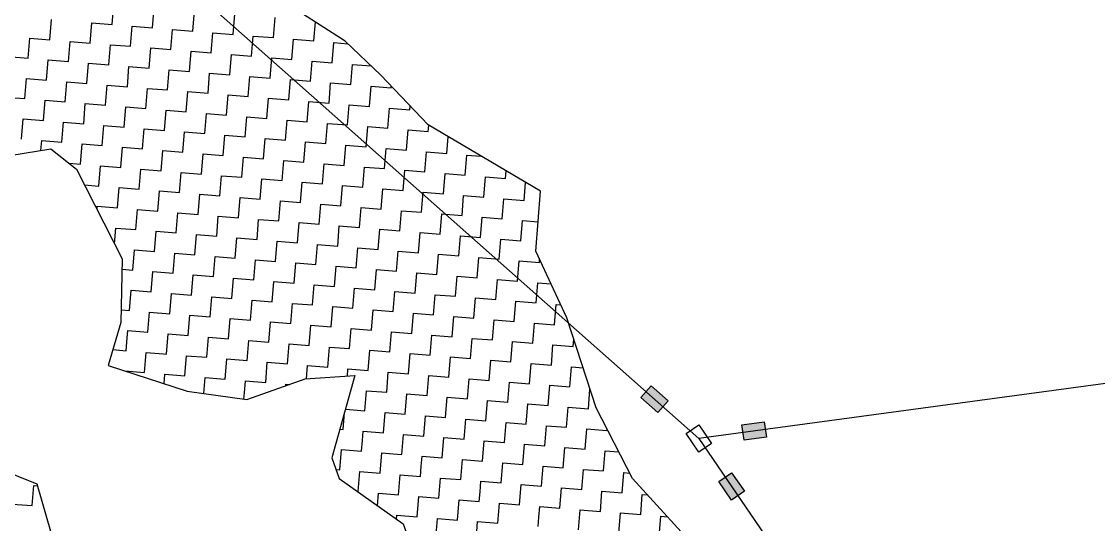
# Model space of a CAD drawing. Header units: metres. Extents: x 286589 to 288713, y 2001360 to 2004418.
# Drawn here: x 287627.8 to 287906.4, y 2003897.7 to 2004027.7 of the extents above; entities that cross this region are included whole.
import ezdxf

# ---------------------------------------------------------------- set-up
doc = ezdxf.new("R2010")
doc.units = ezdxf.units.M
doc.header["$MEASUREMENT"] = 0
doc.layers.add('POLY_HATCH', color=12, linetype='Continuous')
doc.layers.add('POLY_PARCEL', color=6, linetype='Continuous')

msp = doc.modelspace()

# ---------------------------------------------------------------- hatches: boundary and pattern name
for points in [[(287790.71, 2003933.53), (287788.04, 2003930.51), (287792.4, 2003926.64), (287795.07, 2003929.66)], [(287820.48, 2003920.27), (287819.94, 2003924.27), (287814.16, 2003923.49), (287814.7, 2003919.5)], [(287811.46, 2003904.01), (287814.78, 2003906.29), (287811.5, 2003911.1), (287808.17, 2003908.82)]]:
    msp.add_hatch(color=256).paths.add_polyline_path(points)

# ---------------------------------------------------------------- linework, layer by layer
for points in [[(287792.4, 2003926.64), (287788.04, 2003930.51), (287790.71, 2003933.53), (287795.07, 2003929.66)], [(287814.16, 2003923.49), (287819.94, 2003924.27), (287820.48, 2003920.27), (287814.7, 2003919.5)], [(287803.02, 2003923.5), (287806.31, 2003918.68), (287802.98, 2003916.41), (287799.69, 2003921.22)], [(287811.5, 2003911.1), (287814.78, 2003906.29), (287811.46, 2003904.01), (287808.17, 2003908.82)]]:
    msp.add_lwpolyline(points, close=True)
at = {"layer": 'POLY_HATCH', "linetype": 'Continuous'}
for p, q in [((287651.21, 2004026.97), (287651.64, 2004032.19)), ((287661.65, 2004026.12), (287662.08, 2004031.34)), ((287672.09, 2004025.27), (287672.51, 2004030.49)), ((287635.13, 2004023.03), (287635.56, 2004028.25)), ((287645.57, 2004022.18), (287646, 2004027.39)), ((287646, 2004027.39), (287651.21, 2004026.97)), ((287682.52, 2004024.42), (287682.95, 2004029.64)), ((287692.96, 2004023.57), (287693.38, 2004028.78)), ((287703.4, 2004022.72), (287703.8, 2004027.64)), ((287656.01, 2004021.33), (287656.43, 2004026.54)), ((287656.43, 2004026.54), (287661.65, 2004026.12)), ((287666.44, 2004020.48), (287666.87, 2004025.69)), ((287666.87, 2004025.69), (287672.09, 2004025.27)), ((287676.88, 2004019.62), (287677.3, 2004024.84)), ((287677.3, 2004024.84), (287682.52, 2004024.42)), ((287629.49, 2004018.23), (287629.92, 2004023.45)), ((287629.92, 2004023.45), (287635.13, 2004023.03)), ((287639.93, 2004017.38), (287640.35, 2004022.6)), ((287640.35, 2004022.6), (287645.57, 2004022.18)), ((287650.36, 2004016.53), (287650.79, 2004021.75)), ((287650.79, 2004021.75), (287656.01, 2004021.33)), ((287687.32, 2004018.77), (287687.74, 2004023.99)), ((287687.74, 2004023.99), (287692.96, 2004023.57)), ((287697.75, 2004017.92), (287698.18, 2004023.14)), ((287698.18, 2004023.14), (287703.4, 2004022.72)), ((287708.19, 2004017.07), (287708.61, 2004022.29)), ((287708.61, 2004022.29), (287712.19, 2004022)), ((287624.27, 2004018.66), (287629.49, 2004018.23)), ((287660.8, 2004015.68), (287661.22, 2004020.9)), ((287661.22, 2004020.9), (287666.44, 2004020.48)), ((287671.24, 2004014.83), (287671.66, 2004020.05)), ((287671.66, 2004020.05), (287676.88, 2004019.62)), ((287681.67, 2004013.98), (287682.1, 2004019.2)), ((287682.1, 2004019.2), (287687.32, 2004018.77)), ((287634.28, 2004012.59), (287634.71, 2004017.81)), ((287634.71, 2004017.81), (287639.93, 2004017.38)), ((287644.72, 2004011.74), (287645.15, 2004016.96)), ((287645.15, 2004016.96), (287650.36, 2004016.53)), ((287655.16, 2004010.89), (287655.58, 2004016.11)), ((287655.58, 2004016.11), (287660.8, 2004015.68)), ((287692.11, 2004013.13), (287692.53, 2004018.35)), ((287692.53, 2004018.35), (287697.75, 2004017.92)), ((287702.54, 2004012.28), (287702.97, 2004017.5)), ((287702.97, 2004017.5), (287708.19, 2004017.07)), ((287712.98, 2004011.43), (287713.41, 2004016.65)), ((287713.41, 2004016.65), (287718.22, 2004016.26)), ((287628.64, 2004007.8), (287629.07, 2004013.02)), ((287629.07, 2004013.02), (287634.28, 2004012.59)), ((287665.59, 2004010.04), (287666.02, 2004015.26)), ((287666.02, 2004015.26), (287671.24, 2004014.83)), ((287676.03, 2004009.19), (287676.45, 2004014.41)), ((287676.45, 2004014.41), (287681.67, 2004013.98)), ((287686.46, 2004008.34), (287686.89, 2004013.56)), ((287686.89, 2004013.56), (287692.11, 2004013.13)), ((287639.08, 2004006.95), (287639.5, 2004012.17)), ((287639.5, 2004012.17), (287644.72, 2004011.74)), ((287649.51, 2004006.1), (287649.94, 2004011.32)), ((287649.94, 2004011.32), (287655.16, 2004010.89)), ((287659.95, 2004005.25), (287660.37, 2004010.46)), ((287660.37, 2004010.46), (287665.59, 2004010.04)), ((287696.9, 2004007.49), (287697.33, 2004012.71)), ((287697.33, 2004012.71), (287702.54, 2004012.28)), ((287707.34, 2004006.64), (287707.76, 2004011.85)), ((287707.76, 2004011.85), (287712.98, 2004011.43)), ((287717.77, 2004005.79), (287718.2, 2004011)), ((287718.2, 2004011), (287723.42, 2004010.58)), ((287723.42, 2004010.58), (287723.45, 2004011)), ((287623.42, 2004008.22), (287628.64, 2004007.8)), ((287633.43, 2004002.15), (287633.86, 2004007.37)), ((287633.86, 2004007.37), (287639.08, 2004006.95)), ((287670.39, 2004004.4), (287670.81, 2004009.61)), ((287670.81, 2004009.61), (287676.03, 2004009.19)), ((287680.82, 2004003.55), (287681.25, 2004008.76)), ((287681.25, 2004008.76), (287686.46, 2004008.34)), ((287691.26, 2004002.69), (287691.68, 2004007.91)), ((287691.68, 2004007.91), (287696.9, 2004007.49)), ((287643.87, 2004001.3), (287644.29, 2004006.52)), ((287644.29, 2004006.52), (287649.51, 2004006.1)), ((287654.31, 2004000.45), (287654.73, 2004005.67)), ((287654.73, 2004005.67), (287659.95, 2004005.25)), ((287664.74, 2003999.6), (287665.17, 2004004.82)), ((287665.17, 2004004.82), (287670.39, 2004004.4)), ((287701.69, 2004001.84), (287702.12, 2004007.06)), ((287702.12, 2004007.06), (287707.34, 2004006.64)), ((287712.13, 2004000.99), (287712.56, 2004006.21)), ((287712.56, 2004006.21), (287717.77, 2004005.79)), ((287722.57, 2004000.14), (287722.99, 2004005.36)), ((287722.99, 2004005.36), (287728.21, 2004004.94)), ((287728.21, 2004004.94), (287728.29, 2004005.92)), ((287627.79, 2003997.36), (287628.22, 2004002.58)), ((287628.22, 2004002.58), (287633.43, 2004002.15)), ((287675.18, 2003998.75), (287675.6, 2004003.97)), ((287675.6, 2004003.97), (287680.82, 2004003.55)), ((287685.61, 2003997.9), (287686.04, 2004003.12)), ((287686.04, 2004003.12), (287691.26, 2004002.69)), ((287696.05, 2003997.05), (287696.48, 2004002.27)), ((287696.48, 2004002.27), (287701.69, 2004001.84)), ((287638.23, 2003996.51), (287638.65, 2004001.73)), ((287638.65, 2004001.73), (287643.87, 2004001.3)), ((287648.66, 2003995.66), (287649.09, 2004000.88)), ((287649.09, 2004000.88), (287654.31, 2004000.45)), ((287659.1, 2003994.81), (287659.52, 2004000.03)), ((287659.52, 2004000.03), (287664.74, 2003999.6)), ((287669.53, 2003993.96), (287669.96, 2003999.18)), ((287669.96, 2003999.18), (287675.18, 2003998.75)), ((287706.49, 2003996.2), (287706.91, 2004001.42)), ((287706.91, 2004001.42), (287712.13, 2004000.99)), ((287716.92, 2003995.35), (287717.35, 2004000.57)), ((287717.35, 2004000.57), (287722.57, 2004000.14)), ((287727.36, 2003994.5), (287727.78, 2003999.72)), ((287727.78, 2003999.72), (287733, 2003999.29)), ((287733, 2003999.29), (287733.14, 2004000.92)), ((287632.8, 2003994.43), (287633.01, 2003996.94)), ((287633.01, 2003996.94), (287638.23, 2003996.51)), ((287679.97, 2003993.11), (287680.4, 2003998.33)), ((287680.4, 2003998.33), (287685.61, 2003997.9)), ((287690.41, 2003992.26), (287690.83, 2003997.48)), ((287690.83, 2003997.48), (287696.05, 2003997.05)), ((287700.84, 2003991.41), (287701.27, 2003996.63)), ((287701.27, 2003996.63), (287706.49, 2003996.2)), ((287737.79, 2003993.65), (287738.15, 2003997.97)), ((287643.02, 2003990.87), (287643.44, 2003996.09)), ((287643.44, 2003996.09), (287648.66, 2003995.66)), ((287653.45, 2003990.02), (287653.88, 2003995.24)), ((287653.88, 2003995.24), (287659.1, 2003994.81)), ((287663.89, 2003989.17), (287664.32, 2003994.38)), ((287664.32, 2003994.38), (287669.53, 2003993.96)), ((287674.33, 2003988.32), (287674.75, 2003993.53)), ((287674.75, 2003993.53), (287679.97, 2003993.11)), ((287711.28, 2003990.56), (287711.7, 2003995.77)), ((287711.7, 2003995.77), (287716.92, 2003995.35)), ((287721.72, 2003989.71), (287722.14, 2003994.92)), ((287722.14, 2003994.92), (287727.36, 2003994.5)), ((287732.15, 2003988.86), (287732.58, 2003994.07)), ((287732.58, 2003994.07), (287737.79, 2003993.65)), ((287640.09, 2003991.11), (287643.02, 2003990.87)), ((287684.76, 2003987.47), (287685.19, 2003992.68)), ((287685.19, 2003992.68), (287690.41, 2003992.26)), ((287695.2, 2003986.61), (287695.62, 2003991.83)), ((287695.62, 2003991.83), (287700.84, 2003991.41)), ((287705.64, 2003985.76), (287706.06, 2003990.98)), ((287706.06, 2003990.98), (287711.28, 2003990.56)), ((287742.59, 2003988), (287743.01, 2003993.22)), ((287743.01, 2003993.22), (287746.7, 2003992.92)), ((287647.81, 2003985.22), (287648.24, 2003990.44)), ((287648.24, 2003990.44), (287653.45, 2003990.02)), ((287658.25, 2003984.37), (287658.67, 2003989.59)), ((287658.67, 2003989.59), (287663.89, 2003989.17)), ((287668.68, 2003983.52), (287669.11, 2003988.74)), ((287669.11, 2003988.74), (287674.33, 2003988.32)), ((287679.12, 2003982.67), (287679.55, 2003987.89)), ((287679.55, 2003987.89), (287684.76, 2003987.47)), ((287716.07, 2003984.91), (287716.5, 2003990.13)), ((287716.5, 2003990.13), (287721.72, 2003989.71)), ((287726.51, 2003984.06), (287726.93, 2003989.28)), ((287726.93, 2003989.28), (287732.15, 2003988.86)), ((287736.94, 2003983.21), (287737.37, 2003988.43)), ((287737.37, 2003988.43), (287742.59, 2003988)), ((287753.02, 2003987.15), (287753.18, 2003989.1)), ((287644.09, 2003985.53), (287647.81, 2003985.22)), ((287689.56, 2003981.82), (287689.98, 2003987.04)), ((287689.98, 2003987.04), (287695.2, 2003986.61)), ((287699.99, 2003980.97), (287700.42, 2003986.19)), ((287700.42, 2003986.19), (287705.64, 2003985.76)), ((287710.43, 2003980.12), (287710.85, 2003985.34)), ((287710.85, 2003985.34), (287716.07, 2003984.91)), ((287747.38, 2003982.36), (287747.81, 2003987.58)), ((287747.81, 2003987.58), (287753.02, 2003987.15)), ((287757.82, 2003981.51), (287758.19, 2003986.15)), ((287652.6, 2003979.58), (287653.03, 2003984.8)), ((287653.03, 2003984.8), (287658.25, 2003984.37)), ((287663.04, 2003978.73), (287663.47, 2003983.95)), ((287663.47, 2003983.95), (287668.68, 2003983.52)), ((287673.48, 2003977.88), (287673.9, 2003983.1)), ((287673.9, 2003983.1), (287679.12, 2003982.67)), ((287720.86, 2003979.27), (287721.29, 2003984.49)), ((287721.29, 2003984.49), (287726.51, 2003984.06)), ((287731.3, 2003978.42), (287731.73, 2003983.64)), ((287731.73, 2003983.64), (287736.94, 2003983.21)), ((287741.74, 2003977.57), (287742.16, 2003982.79)), ((287742.16, 2003982.79), (287747.38, 2003982.36)), ((287647.32, 2003979.19), (287647.39, 2003980.01)), ((287647.39, 2003980.01), (287652.6, 2003979.58)), ((287683.91, 2003977.03), (287684.34, 2003982.25)), ((287684.34, 2003982.25), (287689.56, 2003981.82)), ((287694.35, 2003976.18), (287694.77, 2003981.4)), ((287694.77, 2003981.4), (287699.99, 2003980.97)), ((287704.79, 2003975.33), (287705.21, 2003980.55)), ((287705.21, 2003980.55), (287710.43, 2003980.12)), ((287715.22, 2003974.48), (287715.65, 2003979.7)), ((287715.65, 2003979.7), (287720.86, 2003979.27)), ((287752.17, 2003976.72), (287752.6, 2003981.94)), ((287752.6, 2003981.94), (287757.82, 2003981.51)), ((287657.4, 2003973.94), (287657.82, 2003979.16)), ((287657.82, 2003979.16), (287663.04, 2003978.73)), ((287667.83, 2003973.09), (287668.26, 2003978.31)), ((287668.26, 2003978.31), (287673.48, 2003977.88)), ((287678.27, 2003972.24), (287678.69, 2003977.45)), ((287678.69, 2003977.45), (287683.91, 2003977.03)), ((287725.66, 2003973.63), (287726.08, 2003978.84)), ((287726.08, 2003978.84), (287731.3, 2003978.42)), ((287736.09, 2003972.78), (287736.52, 2003977.99)), ((287736.52, 2003977.99), (287741.74, 2003977.57)), ((287746.53, 2003971.93), (287746.96, 2003977.14)), ((287746.96, 2003977.14), (287752.17, 2003976.72)), ((287651.85, 2003970.31), (287652.18, 2003974.36)), ((287652.18, 2003974.36), (287657.4, 2003973.94)), ((287688.71, 2003971.39), (287689.13, 2003976.6)), ((287689.13, 2003976.6), (287694.35, 2003976.18)), ((287699.14, 2003970.54), (287699.57, 2003975.75)), ((287699.57, 2003975.75), (287704.79, 2003975.33)), ((287709.58, 2003969.68), (287710, 2003974.9)), ((287710, 2003974.9), (287715.22, 2003974.48)), ((287720.01, 2003968.83), (287720.44, 2003974.05)), ((287720.44, 2003974.05), (287725.66, 2003973.63)), ((287756.97, 2003971.07), (287757.39, 2003976.29)), ((287757.39, 2003976.29), (287761.42, 2003975.96)), ((287662.19, 2003968.29), (287662.61, 2003973.51)), ((287662.61, 2003973.51), (287667.83, 2003973.09)), ((287672.63, 2003967.44), (287673.05, 2003972.66)), ((287673.05, 2003972.66), (287678.27, 2003972.24)), ((287683.06, 2003966.59), (287683.49, 2003971.81)), ((287683.49, 2003971.81), (287688.71, 2003971.39)), ((287730.45, 2003967.98), (287730.88, 2003973.2)), ((287730.88, 2003973.2), (287736.09, 2003972.78)), ((287740.89, 2003967.13), (287741.31, 2003972.35)), ((287741.31, 2003972.35), (287746.53, 2003971.93)), ((287751.32, 2003966.28), (287751.75, 2003971.5)), ((287751.75, 2003971.5), (287756.97, 2003971.07)), ((287656.55, 2003963.5), (287656.97, 2003968.72)), ((287656.97, 2003968.72), (287662.19, 2003968.29)), ((287693.5, 2003965.74), (287693.92, 2003970.96)), ((287693.92, 2003970.96), (287699.14, 2003970.54)), ((287703.93, 2003964.89), (287704.36, 2003970.11)), ((287704.36, 2003970.11), (287709.58, 2003969.68)), ((287714.37, 2003964.04), (287714.8, 2003969.26)), ((287714.8, 2003969.26), (287720.01, 2003968.83)), ((287724.81, 2003963.19), (287725.23, 2003968.41)), ((287725.23, 2003968.41), (287730.45, 2003967.98)), ((287666.98, 2003962.65), (287667.41, 2003967.87)), ((287667.41, 2003967.87), (287672.63, 2003967.44)), ((287677.42, 2003961.8), (287677.84, 2003967.02)), ((287677.84, 2003967.02), (287683.06, 2003966.59)), ((287687.85, 2003960.95), (287688.28, 2003966.17)), ((287688.28, 2003966.17), (287693.5, 2003965.74)), ((287735.24, 2003962.34), (287735.67, 2003967.56)), ((287735.67, 2003967.56), (287740.89, 2003967.13)), ((287745.68, 2003961.49), (287746.1, 2003966.71)), ((287746.1, 2003966.71), (287751.32, 2003966.28)), ((287756.12, 2003960.64), (287756.54, 2003965.86)), ((287756.54, 2003965.86), (287761.76, 2003965.43)), ((287761.76, 2003965.43), (287761.82, 2003966.19)), ((287653.78, 2003963.73), (287656.55, 2003963.5)), ((287661.34, 2003957.86), (287661.76, 2003963.08)), ((287661.76, 2003963.08), (287666.98, 2003962.65)), ((287698.29, 2003960.1), (287698.72, 2003965.32)), ((287698.72, 2003965.32), (287703.93, 2003964.89)), ((287708.73, 2003959.25), (287709.15, 2003964.47)), ((287709.15, 2003964.47), (287714.37, 2003964.04)), ((287719.16, 2003958.4), (287719.59, 2003963.62)), ((287719.59, 2003963.62), (287724.81, 2003963.19)), ((287671.78, 2003957.01), (287672.2, 2003962.23)), ((287672.2, 2003962.23), (287677.42, 2003961.8)), ((287682.21, 2003956.16), (287682.64, 2003961.37)), ((287682.64, 2003961.37), (287687.85, 2003960.95)), ((287692.65, 2003955.31), (287693.07, 2003960.52)), ((287693.07, 2003960.52), (287698.29, 2003960.1)), ((287729.6, 2003957.55), (287730.02, 2003962.77)), ((287730.02, 2003962.77), (287735.24, 2003962.34)), ((287740.04, 2003956.7), (287740.46, 2003961.91)), ((287740.46, 2003961.91), (287745.68, 2003961.49)), ((287750.47, 2003955.85), (287750.9, 2003961.06)), ((287750.9, 2003961.06), (287756.12, 2003960.64)), ((287760.91, 2003954.99), (287761.33, 2003960.21)), ((287761.33, 2003960.21), (287764.75, 2003959.93)), ((287655.7, 2003953.07), (287656.12, 2003958.28)), ((287656.12, 2003958.28), (287661.34, 2003957.86)), ((287666.13, 2003952.21), (287666.56, 2003957.43)), ((287666.56, 2003957.43), (287671.78, 2003957.01)), ((287703.08, 2003954.46), (287703.51, 2003959.67)), ((287703.51, 2003959.67), (287708.73, 2003959.25)), ((287713.52, 2003953.6), (287713.95, 2003958.82)), ((287713.95, 2003958.82), (287719.16, 2003958.4)), ((287723.96, 2003952.75), (287724.38, 2003957.97)), ((287724.38, 2003957.97), (287729.6, 2003957.55)), ((287676.57, 2003951.36), (287676.99, 2003956.58)), ((287676.99, 2003956.58), (287682.21, 2003956.16)), ((287687, 2003950.51), (287687.43, 2003955.73)), ((287687.43, 2003955.73), (287692.65, 2003955.31)), ((287697.44, 2003949.66), (287697.87, 2003954.88)), ((287697.87, 2003954.88), (287703.08, 2003954.46)), ((287734.39, 2003951.9), (287734.82, 2003957.12)), ((287734.82, 2003957.12), (287740.04, 2003956.7)), ((287744.83, 2003951.05), (287745.25, 2003956.27)), ((287745.25, 2003956.27), (287750.47, 2003955.85)), ((287755.26, 2003950.2), (287755.69, 2003955.42)), ((287755.69, 2003955.42), (287760.91, 2003954.99)), ((287765.7, 2003949.35), (287766.13, 2003954.57)), ((287766.13, 2003954.57), (287767.31, 2003954.47)), ((287653.53, 2003953.24), (287655.7, 2003953.07)), ((287660.49, 2003947.42), (287660.91, 2003952.64)), ((287660.91, 2003952.64), (287666.13, 2003952.21)), ((287670.92, 2003946.57), (287671.35, 2003951.79)), ((287671.35, 2003951.79), (287676.57, 2003951.36)), ((287707.88, 2003948.81), (287708.3, 2003954.03)), ((287708.3, 2003954.03), (287713.52, 2003953.6)), ((287718.31, 2003947.96), (287718.74, 2003953.18)), ((287718.74, 2003953.18), (287723.96, 2003952.75)), ((287728.75, 2003947.11), (287729.17, 2003952.33)), ((287729.17, 2003952.33), (287734.39, 2003951.9)), ((287681.36, 2003945.72), (287681.79, 2003950.94)), ((287681.79, 2003950.94), (287687, 2003950.51)), ((287691.8, 2003944.87), (287692.22, 2003950.09)), ((287692.22, 2003950.09), (287697.44, 2003949.66)), ((287702.23, 2003944.02), (287702.66, 2003949.24)), ((287702.66, 2003949.24), (287707.88, 2003948.81)), ((287739.19, 2003946.26), (287739.61, 2003951.48)), ((287739.61, 2003951.48), (287744.83, 2003951.05)), ((287749.62, 2003945.41), (287750.05, 2003950.63)), ((287750.05, 2003950.63), (287755.26, 2003950.2)), ((287760.06, 2003944.56), (287760.48, 2003949.78)), ((287760.48, 2003949.78), (287765.7, 2003949.35)), ((287655.11, 2003945.94), (287655.27, 2003947.85)), ((287655.27, 2003947.85), (287660.49, 2003947.42)), ((287665.28, 2003941.78), (287665.71, 2003947)), ((287665.71, 2003947), (287670.92, 2003946.57)), ((287675.72, 2003940.93), (287676.14, 2003946.15)), ((287676.14, 2003946.15), (287681.36, 2003945.72)), ((287712.67, 2003943.17), (287713.09, 2003948.39)), ((287713.09, 2003948.39), (287718.31, 2003947.96)), ((287723.11, 2003942.32), (287723.53, 2003947.54)), ((287723.53, 2003947.54), (287728.75, 2003947.11)), ((287733.54, 2003941.47), (287733.97, 2003946.69)), ((287733.97, 2003946.69), (287739.19, 2003946.26)), ((287654.84, 2003942.63), (287655.11, 2003945.94)), ((287686.15, 2003940.08), (287686.58, 2003945.3)), ((287686.58, 2003945.3), (287691.8, 2003944.87)), ((287696.59, 2003939.23), (287697.01, 2003944.44)), ((287697.01, 2003944.44), (287702.23, 2003944.02)), ((287707.03, 2003938.38), (287707.45, 2003943.59)), ((287707.45, 2003943.59), (287712.67, 2003943.17)), ((287743.98, 2003940.62), (287744.4, 2003945.83)), ((287744.4, 2003945.83), (287749.62, 2003945.41)), ((287754.41, 2003939.77), (287754.84, 2003944.98)), ((287754.84, 2003944.98), (287760.06, 2003944.56)), ((287764.85, 2003938.92), (287765.28, 2003944.13)), ((287765.28, 2003944.13), (287770.49, 2003943.71)), ((287770.49, 2003943.71), (287770.65, 2003945.64)), ((287651.39, 2003942.91), (287654.84, 2003942.63)), ((287659.64, 2003936.99), (287660.06, 2003942.2)), ((287660.06, 2003942.2), (287664.54, 2003941.84)), ((287664.54, 2003941.84), (287665.28, 2003941.78)), ((287670.33, 2003939.32), (287670.5, 2003941.35)), ((287670.5, 2003941.35), (287675.72, 2003940.93)), ((287680.51, 2003935.28), (287680.94, 2003940.5)), ((287680.94, 2003940.5), (287686.15, 2003940.08)), ((287717.46, 2003937.53), (287717.89, 2003942.74)), ((287717.89, 2003942.74), (287723.11, 2003942.32)), ((287727.9, 2003936.67), (287728.32, 2003941.89)), ((287728.32, 2003941.89), (287733.54, 2003941.47)), ((287738.33, 2003935.82), (287738.76, 2003941.04)), ((287738.76, 2003941.04), (287743.98, 2003940.62)), ((287670.07, 2003936.14), (287670.33, 2003939.32)), ((287690.95, 2003934.43), (287691.37, 2003939.65)), ((287691.37, 2003939.65), (287696.59, 2003939.23)), ((287701.53, 2003935.4), (287701.81, 2003938.8)), ((287701.81, 2003938.8), (287707.03, 2003938.38)), ((287712.09, 2003936.09), (287712.24, 2003937.95)), ((287712.24, 2003937.95), (287717.46, 2003937.53)), ((287748.77, 2003934.97), (287749.2, 2003940.19)), ((287749.2, 2003940.19), (287754.41, 2003939.77)), ((287759.21, 2003934.12), (287759.63, 2003939.34)), ((287759.63, 2003939.34), (287764.85, 2003938.92)), ((287769.64, 2003933.27), (287770.07, 2003938.49)), ((287770.07, 2003938.49), (287773.05, 2003938.25)), ((287654.53, 2003937.4), (287659.64, 2003936.99)), ((287664.66, 2003934.13), (287664.86, 2003936.56)), ((287664.86, 2003936.56), (287670.07, 2003936.14)), ((287674.95, 2003931.58), (287675.29, 2003935.71)), ((287675.29, 2003935.71), (287679.38, 2003935.38)), ((287679.38, 2003935.38), (287680.51, 2003935.28)), ((287722.25, 2003931.88), (287722.68, 2003937.1)), ((287722.68, 2003937.1), (287727.9, 2003936.67)), ((287732.69, 2003931.03), (287733.12, 2003936.25)), ((287733.12, 2003936.25), (287738.33, 2003935.82)), ((287743.13, 2003930.18), (287743.55, 2003935.4)), ((287743.55, 2003935.4), (287748.77, 2003934.97)), ((287685.34, 2003930.09), (287685.55, 2003932.69)), ((287685.55, 2003932.69), (287685.73, 2003934.86)), ((287685.73, 2003934.86), (287690.95, 2003934.43)), ((287696.13, 2003933.57), (287696.16, 2003934.01)), ((287696.16, 2003934.01), (287697.13, 2003933.93)), ((287716.61, 2003927.09), (287717.04, 2003932.31)), ((287717.04, 2003932.31), (287722.25, 2003931.88)), ((287753.56, 2003929.33), (287753.99, 2003934.55)), ((287753.99, 2003934.55), (287759.21, 2003934.12)), ((287764, 2003928.48), (287764.42, 2003933.7)), ((287764.42, 2003933.7), (287769.64, 2003933.27)), ((287774.44, 2003927.63), (287774.85, 2003932.7)), ((287727.05, 2003926.24), (287727.47, 2003931.46)), ((287727.47, 2003931.46), (287732.69, 2003931.03)), ((287737.48, 2003925.39), (287737.91, 2003930.61)), ((287737.91, 2003930.61), (287743.13, 2003930.18)), ((287747.92, 2003924.54), (287748.35, 2003929.76)), ((287748.35, 2003929.76), (287753.56, 2003929.33)), ((287710.97, 2003922.3), (287711.32, 2003926.64)), ((287711.57, 2003927.5), (287716.61, 2003927.09)), ((287721.4, 2003921.45), (287721.83, 2003926.66)), ((287721.83, 2003926.66), (287727.05, 2003926.24)), ((287758.36, 2003923.69), (287758.78, 2003928.9)), ((287758.78, 2003928.9), (287764, 2003928.48)), ((287768.79, 2003922.84), (287769.22, 2003928.05)), ((287769.22, 2003928.05), (287774.44, 2003927.63)), ((287731.84, 2003920.59), (287732.27, 2003925.81)), ((287732.27, 2003925.81), (287737.48, 2003925.39)), ((287742.28, 2003919.74), (287742.7, 2003924.96)), ((287742.7, 2003924.96), (287747.92, 2003924.54)), ((287752.71, 2003918.89), (287753.14, 2003924.11)), ((287753.14, 2003924.11), (287758.36, 2003923.69)), ((287710.12, 2003922.37), (287710.97, 2003922.3)), ((287715.99, 2003919.44), (287716.19, 2003921.87)), ((287716.19, 2003921.87), (287721.4, 2003921.45)), ((287726.2, 2003915.8), (287726.62, 2003921.02)), ((287726.62, 2003921.02), (287731.84, 2003920.59)), ((287763.15, 2003918.04), (287763.57, 2003923.26)), ((287763.57, 2003923.26), (287768.79, 2003922.84)), ((287773.59, 2003917.19), (287774.01, 2003922.41)), ((287774.01, 2003922.41), (287779.23, 2003921.99)), ((287779.23, 2003921.99), (287779.26, 2003922.34)), ((287715.76, 2003916.65), (287715.99, 2003919.44)), ((287736.63, 2003914.95), (287737.06, 2003920.17)), ((287737.06, 2003920.17), (287742.28, 2003919.74)), ((287747.07, 2003914.1), (287747.49, 2003919.32)), ((287747.49, 2003919.32), (287752.71, 2003918.89)), ((287757.51, 2003913.25), (287757.93, 2003918.47)), ((287757.93, 2003918.47), (287763.15, 2003918.04)), ((287710.12, 2003911.86), (287710.54, 2003917.08)), ((287710.54, 2003917.08), (287715.76, 2003916.65)), ((287720.55, 2003911.01), (287720.98, 2003916.23)), ((287720.98, 2003916.23), (287723.92, 2003915.99)), ((287723.92, 2003915.99), (287726.2, 2003915.8)), ((287767.94, 2003912.4), (287768.37, 2003917.62)), ((287768.37, 2003917.62), (287773.59, 2003917.19)), ((287778.38, 2003911.55), (287778.8, 2003916.77)), ((287778.8, 2003916.77), (287782.27, 2003916.48)), ((287730.99, 2003910.16), (287731.21, 2003912.82)), ((287731.21, 2003912.82), (287731.41, 2003915.38)), ((287731.41, 2003915.38), (287736.63, 2003914.95)), ((287741.43, 2003909.31), (287741.85, 2003914.53)), ((287741.85, 2003914.53), (287747.07, 2003914.1)), ((287751.86, 2003908.46), (287752.29, 2003913.68)), ((287752.29, 2003913.68), (287757.51, 2003913.25)), ((287762.3, 2003907.61), (287762.72, 2003912.82)), ((287762.72, 2003912.82), (287767.94, 2003912.4)), ((287709.12, 2003911.94), (287710.12, 2003911.86)), ((287714.91, 2003906.22), (287715.34, 2003911.43)), ((287715.34, 2003911.43), (287720.55, 2003911.01)), ((287725.35, 2003905.37), (287725.77, 2003910.58)), ((287725.77, 2003910.58), (287730.99, 2003910.16)), ((287772.73, 2003906.76), (287773.16, 2003911.97)), ((287773.16, 2003911.97), (287778.38, 2003911.55)), ((287783.17, 2003905.91), (287783.6, 2003911.12)), ((287783.6, 2003911.12), (287785.09, 2003911)), ((287630.57, 2003902.59), (287631, 2003907.8)), ((287631, 2003907.8), (287631.93, 2003907.73)), ((287735.78, 2003904.52), (287736.21, 2003909.73)), ((287736.21, 2003909.73), (287738.77, 2003909.52)), ((287738.77, 2003909.52), (287741.43, 2003909.31)), ((287746.42, 2003906.19), (287746.64, 2003908.88)), ((287746.64, 2003908.88), (287751.86, 2003908.46)), ((287756.65, 2003902.81), (287757.08, 2003908.03)), ((287757.08, 2003908.03), (287762.3, 2003907.61)), ((287767.09, 2003901.96), (287767.52, 2003907.18)), ((287767.52, 2003907.18), (287772.73, 2003906.76)), ((287714.71, 2003906.23), (287714.91, 2003906.22)), ((287719.87, 2003902.57), (287720.13, 2003905.79)), ((287720.13, 2003905.79), (287725.35, 2003905.37)), ((287730.14, 2003899.72), (287730.56, 2003904.94)), ((287730.56, 2003904.94), (287735.78, 2003904.52)), ((287746.22, 2003903.66), (287746.42, 2003906.19)), ((287777.53, 2003901.11), (287777.95, 2003906.33)), ((287777.95, 2003906.33), (287783.17, 2003905.91)), ((287787.96, 2003900.26), (287788.39, 2003905.48)), ((287788.39, 2003905.48), (287789.67, 2003905.38)), ((287625.35, 2003903.01), (287630.57, 2003902.59)), ((287740.58, 2003898.87), (287741, 2003904.09)), ((287741, 2003904.09), (287746.22, 2003903.66)), ((287751.01, 2003898.02), (287751.44, 2003903.24)), ((287751.44, 2003903.24), (287753.62, 2003903.06)), ((287753.62, 2003903.06), (287756.65, 2003902.81)), ((287761.64, 2003899.57), (287761.87, 2003902.39)), ((287761.87, 2003902.39), (287767.09, 2003901.96)), ((287771.88, 2003896.32), (287772.31, 2003901.54)), ((287772.31, 2003901.54), (287777.53, 2003901.11)), ((287724.83, 2003899.04), (287724.92, 2003900.15)), ((287724.92, 2003900.15), (287730.14, 2003899.72)), ((287734.93, 2003894.08), (287735.36, 2003899.3)), ((287735.36, 2003899.3), (287740.58, 2003898.87)), ((287761.45, 2003897.17), (287761.64, 2003899.57)), ((287782.32, 2003895.47), (287782.75, 2003900.69)), ((287782.75, 2003900.69), (287787.96, 2003900.26)), ((287792.76, 2003894.62), (287793.18, 2003899.84)), ((287793.18, 2003899.84), (287794.86, 2003899.7)), ((287745.37, 2003893.23), (287745.79, 2003898.45)), ((287745.79, 2003898.45), (287751.01, 2003898.02))]:
    msp.add_line(p, q, dxfattribs=at)
at = {"layer": 'POLY_HATCH'}
for p, q in [((287614.26, 2003991.37), (287635.35, 2003994.85)), ((287635.35, 2003994.85), (287642.02, 2003989.58)), ((287642.02, 2003989.58), (287653.85, 2003966.4)), ((287653.85, 2003966.4), (287653.45, 2003949.89)), ((287653.45, 2003949.89), (287650.18, 2003938.81)), ((287650.18, 2003938.81), (287670.65, 2003932.19)), ((287686.08, 2003929.99), (287701.18, 2003935.37)), ((287701.18, 2003935.37), (287714.02, 2003936.22)), ((287714.02, 2003936.22), (287708.03, 2003914.96)), ((287670.65, 2003932.19), (287686.08, 2003929.99)), ((287631.81, 2003908.14), (287617.04, 2003914.03)), ((287708.03, 2003914.96), (287709.96, 2003909.6)), ((287639.14, 2003882.92), (287631.81, 2003908.14)), ((287709.96, 2003909.6), (287726.5, 2003897.86)), ((287726.5, 2003897.86), (287731.54, 2003884.21))]:
    msp.add_line(p, q, dxfattribs=at)
msp.add_lwpolyline([(287912.32, 2003895.04), (287889.05, 2003882.29), (287872.31, 2003874.2), (287856.58, 2003872.64), (287836.53, 2003876.17), (287816.94, 2003885.33), (287798.4, 2003895.82), (287785.81, 2003909.61), (287776.42, 2003927.86), (287768.86, 2003951.17), (287760.8, 2003968.37), (287762.06, 2003983.87), (287732.95, 2004001.03), (287720.75, 2004013.84), (287711.53, 2004022.63), (287694.01, 2004033.99), (287677.16, 2004041.98), (287661.61, 2004048.45), (287641.83, 2004049.58), (287625.54, 2004052.8)], dxfattribs=at)
at = {"layer": 'POLY_PARCEL'}
for p, q in [((287803, 2003919.95), (287623.31, 2004079)), ((287976.18, 2003943.32), (287803, 2003919.95)), ((287803, 2003919.95), (287903.08, 2003773.51))]:
    msp.add_line(p, q, dxfattribs=at)

doc.saveas('drawing.dxf')
